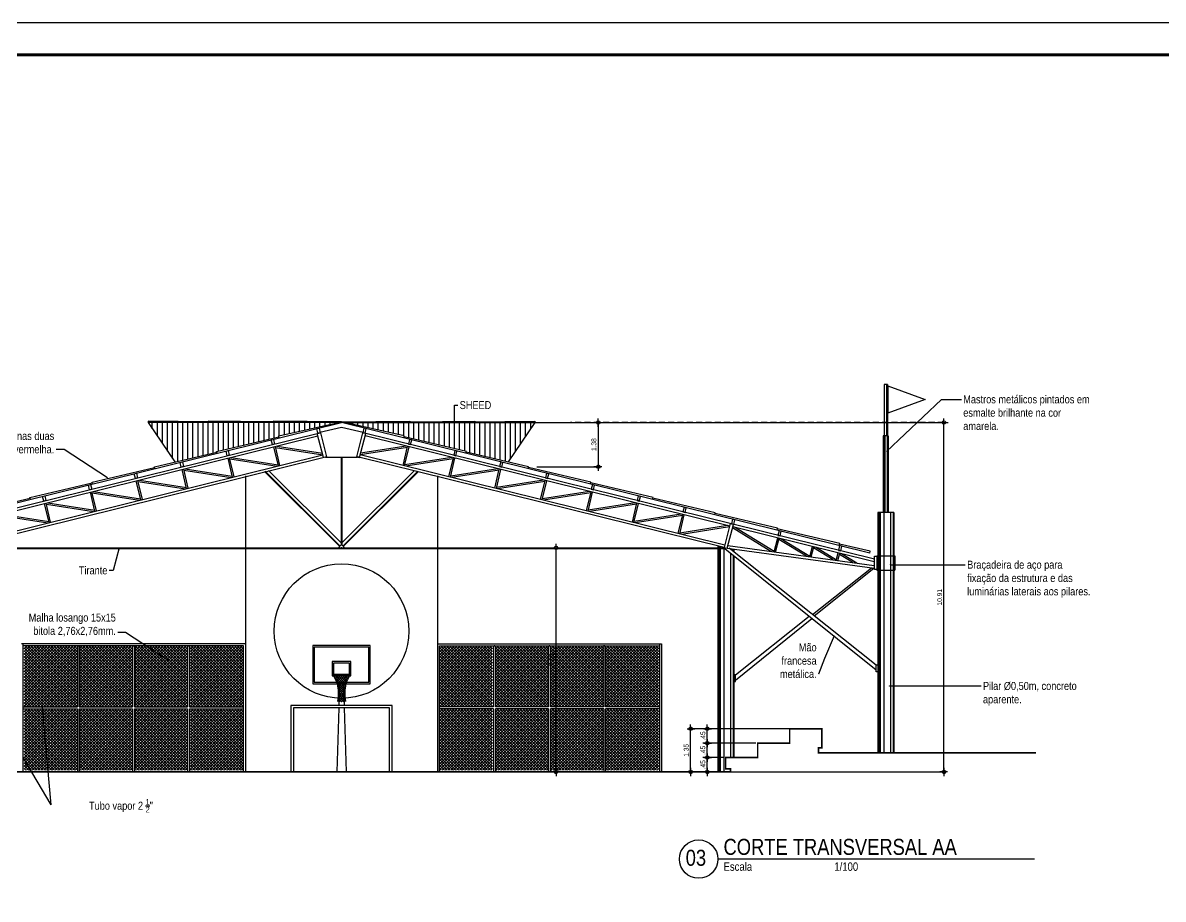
# Model space of a CAD drawing. Extents: x -56 to 214, y 236 to 291.
# Drawn here: x 57.27 to 92.89, y 263.23 to 290.61 of the extents above; entities that cross this region are included whole.
import ezdxf

# ---------------------------------------------------------------- set-up
doc = ezdxf.new("R2010")
doc.units = 0
doc.linetypes.add('DASHED2', pattern=[9.525, 6.35, -3.175])
doc.layers.get('Defpoints').update_dxf_attribs({"linetype": 'CONTINUOUS'})
for name, color, linetype in [('ALAMBRADO', 40, 'CONTINUOUS'), ('CORTE', 7, 'CONTINUOUS'), ('COTAS', 7, 'CONTINUOUS')]:
    doc.layers.add(name, color=color, linetype=linetype)
doc.styles.add('COTAS', font='ARIALN.TTF', dxfattribs={"height": 0.15})
doc.dimstyles.new('ESCALA75', dxfattribs={"dimtxt": 0.15, "dimasz": 0.003, "dimexe": 0.06, "dimexo": 0.06, "dimgap": 0.06, "dimtad": 1, "dimzin": 4, "dimdsep": 46, "dimtxsty": 'COTAS', "dimblk": 'PONTO', "dimcen": 0.06, "dimdle": 0.06, "dimclrd": 256, "dimclre": 8, "dimclrt": 256, "dimadec": 0, "dimazin": 1, "dimtfac": 1, "dimtix": 1, "dimtmove": 0, "dimatfit": 3, "dimldrblk": 'OPEN90', "dimfxl": 1, "dimtolj": 1, "dimtzin": 0, "dimlwd": -1, "dimarcsym": 0})

# ---------------------------------------------------------------- blocks, each defined once
blk = doc.blocks.new('PONTO')
at = {"layer": 'COTAS'}
for p, q in [((-43, 0), (43, 0)), ((0, 36), (0, -45))]:
    blk.add_line(p, q, dxfattribs=at)
blk.add_circle((0, 0), 18.1, dxfattribs=at)
blk = doc.blocks.new('*D85')
at = {"layer": 'COTAS', "color": 8, "lineweight": -2}
for p, q in [((73.903, 274.207), (73.983, 274.207)), ((73.903, 267.207), (73.983, 267.207))]:
    blk.add_line(p, q, dxfattribs=at)
at = {"layer": 'COTAS'}
blk.add_line((73.923, 267.21), (73.923, 274.204), dxfattribs=at)
at = {"layer": 'Defpoints', "color": 0}
for p in [(73.843, 274.207), (73.923, 274.207), (73.843, 267.207)]:
    blk.add_point(p, dxfattribs=at)
at = {"layer": 'COTAS', "xscale": 0.003, "yscale": 0.003, "zscale": 0.003}
for p, rotation in [((73.923, 274.207), 90), ((73.923, 267.207), 270)]:
    blk.add_blockref('PONTO', p, dxfattribs=dict(at, rotation=rotation))
at = {"layer": 'COTAS', "insert": (73.787, 270.707), "char_height": 0.15, "attachment_point": 5, "rotation": 90, "style": 'COTAS'}
blk.add_mtext('\\A1;7.00', dxfattribs=at)
blk = doc.blocks.new('_Open90')
at = {"layer": 'COTAS', "color": 0, "lineweight": -2}
for p, q in [((0, 0), (-1, 0)), ((-0.5, 0.5), (0, 0)), ((0, 0), (-0.5, -0.5))]:
    blk.add_line(p, q, dxfattribs=at)
blk = doc.blocks.new('*D86')
at = {"layer": 'COTAS', "color": 8, "lineweight": -2}
for p, q in [((79.161, 267.657), (78.586, 267.657)), ((79.311, 267.207), (78.586, 267.207))]:
    blk.add_line(p, q, dxfattribs=at)
at = {"layer": 'COTAS'}
blk.add_line((78.646, 267.21), (78.646, 267.654), dxfattribs=at)
at = {"layer": 'Defpoints', "color": 0}
for p in [(78.646, 267.657), (79.221, 267.657), (79.371, 267.207)]:
    blk.add_point(p, dxfattribs=at)
at = {"layer": 'COTAS', "xscale": 0.003, "yscale": 0.003, "zscale": 0.003}
for p, rotation in [((78.646, 267.657), 90), ((78.646, 267.207), 270)]:
    blk.add_blockref('PONTO', p, dxfattribs=dict(at, rotation=rotation))
at = {"layer": 'COTAS', "insert": (78.51, 267.432), "char_height": 0.15, "attachment_point": 5, "rotation": 90, "style": 'COTAS'}
blk.add_mtext('\\A1;.45', dxfattribs=at)
blk = doc.blocks.new('*D87')
at = {"layer": 'COTAS', "color": 8, "lineweight": -2}
for p, q in [((80.161, 268.107), (78.586, 268.107)), ((79.161, 267.657), (78.586, 267.657))]:
    blk.add_line(p, q, dxfattribs=at)
at = {"layer": 'COTAS'}
blk.add_line((78.646, 267.66), (78.646, 268.104), dxfattribs=at)
at = {"layer": 'Defpoints', "color": 0}
for p in [(78.646, 268.107), (80.221, 268.107), (79.221, 267.657)]:
    blk.add_point(p, dxfattribs=at)
at = {"layer": 'COTAS', "xscale": 0.003, "yscale": 0.003, "zscale": 0.003}
for p, rotation in [((78.646, 268.107), 90), ((78.646, 267.657), 270)]:
    blk.add_blockref('PONTO', p, dxfattribs=dict(at, rotation=rotation))
at = {"layer": 'COTAS', "insert": (78.51, 267.882), "char_height": 0.15, "attachment_point": 5, "rotation": 90, "style": 'COTAS'}
blk.add_mtext('\\A1;.45', dxfattribs=at)
blk = doc.blocks.new('*D88')
at = {"layer": 'COTAS', "color": 8, "lineweight": -2}
for p, q in [((81.161, 268.557), (78.586, 268.557)), ((80.161, 268.107), (78.586, 268.107))]:
    blk.add_line(p, q, dxfattribs=at)
at = {"layer": 'COTAS'}
blk.add_line((78.646, 268.11), (78.646, 268.554), dxfattribs=at)
at = {"layer": 'Defpoints', "color": 0}
for p in [(78.646, 268.557), (81.221, 268.557), (80.221, 268.107)]:
    blk.add_point(p, dxfattribs=at)
at = {"layer": 'COTAS', "xscale": 0.003, "yscale": 0.003, "zscale": 0.003}
for p, rotation in [((78.646, 268.557), 90), ((78.646, 268.107), 270)]:
    blk.add_blockref('PONTO', p, dxfattribs=dict(at, rotation=rotation))
at = {"layer": 'COTAS', "insert": (78.51, 268.332), "char_height": 0.15, "attachment_point": 5, "rotation": 90, "style": 'COTAS'}
blk.add_mtext('\\A1;.45', dxfattribs=at)
blk = doc.blocks.new('*D89')
at = {"layer": 'COTAS', "color": 8, "lineweight": -2}
for p, q in [((82.161, 268.557), (78.066, 268.557)), ((79.311, 267.207), (78.066, 267.207))]:
    blk.add_line(p, q, dxfattribs=at)
at = {"layer": 'COTAS'}
blk.add_line((78.126, 267.21), (78.126, 268.554), dxfattribs=at)
at = {"layer": 'Defpoints', "color": 0}
for p in [(78.126, 268.557), (82.221, 268.557), (79.371, 267.207)]:
    blk.add_point(p, dxfattribs=at)
at = {"layer": 'COTAS', "xscale": 0.003, "yscale": 0.003, "zscale": 0.003}
for p, rotation in [((78.126, 268.557), 90), ((78.126, 267.207), 270)]:
    blk.add_blockref('PONTO', p, dxfattribs=dict(at, rotation=rotation))
at = {"layer": 'COTAS', "insert": (77.989, 267.882), "char_height": 0.15, "attachment_point": 5, "rotation": 90, "style": 'COTAS'}
blk.add_mtext('\\A1;1.35', dxfattribs=at)
blk = doc.blocks.new('*D90')
at = {"layer": 'COTAS', "color": 8, "lineweight": -2}
for p, q in [((67.381, 278.12), (86.101, 278.12)), ((66.381, 267.207), (86.101, 267.207))]:
    blk.add_line(p, q, dxfattribs=at)
at = {"layer": 'COTAS'}
blk.add_line((86.041, 267.21), (86.041, 278.117), dxfattribs=at)
at = {"layer": 'Defpoints', "color": 0}
for p in [(67.321, 278.12), (86.041, 278.12), (66.321, 267.207)]:
    blk.add_point(p, dxfattribs=at)
at = {"layer": 'COTAS', "xscale": 0.003, "yscale": 0.003, "zscale": 0.003}
for p, rotation in [((86.041, 278.12), 90), ((86.041, 267.207), 270)]:
    blk.add_blockref('PONTO', p, dxfattribs=dict(at, rotation=rotation))
at = {"layer": 'COTAS', "insert": (85.904, 272.664), "char_height": 0.15, "attachment_point": 5, "rotation": 90, "style": 'COTAS'}
blk.add_mtext('\\A1;10.91', dxfattribs=at)
blk = doc.blocks.new('*D91')
at = {"layer": 'COTAS', "color": 8, "lineweight": -2}
for p, q in [((73.323, 278.12), (75.302, 278.12)), ((73.323, 276.74), (75.302, 276.74))]:
    blk.add_line(p, q, dxfattribs=at)
at = {"layer": 'COTAS'}
blk.add_line((75.242, 278.117), (75.242, 276.743), dxfattribs=at)
at = {"layer": 'Defpoints', "color": 0}
for p in [(73.263, 278.12), (73.263, 276.74), (75.242, 276.74)]:
    blk.add_point(p, dxfattribs=at)
at = {"layer": 'COTAS', "xscale": 0.003, "yscale": 0.003, "zscale": 0.003}
for p, rotation in [((75.242, 278.12), 90), ((75.242, 276.74), 270)]:
    blk.add_blockref('PONTO', p, dxfattribs=dict(at, rotation=rotation))
at = {"layer": 'COTAS', "insert": (75.106, 277.43), "char_height": 0.15, "attachment_point": 5, "rotation": 90, "style": 'COTAS'}
blk.add_mtext('\\A1;1.38', dxfattribs=at)

msp = doc.modelspace()

# ---------------------------------------------------------------- hatches: boundary and pattern name
at = {"layer": 'ALAMBRADO'}
h = msp.add_hatch(dxfattribs=at)
h.set_pattern_fill('NET', color=8, scale=0.02, angle=45, style=0)
h.set_pattern_definition([(45, (-1.72, 0), (-0.04490128, 0.04490128), []), (135, (-1.72, 0), (-0.04490128, -0.04490128), [])])
h.paths.add_polyline_path([(58.9714, 271.1474), (57.3114, 271.1474), (57.3114, 269.2374), (58.9714, 269.2374)])
h = msp.add_hatch(dxfattribs=at)
h.set_pattern_fill('NET', color=8, scale=0.02, angle=45, style=0)
h.paths.add_polyline_path([(60.6914, 271.1474), (59.0314, 271.1474), (59.0314, 269.2374), (60.6914, 269.2374)])
h = msp.add_hatch(dxfattribs=at)
h.set_pattern_fill('NET', color=8, scale=0.02, angle=45, style=0)
h.set_pattern_definition([(45, (1.72, 0), (-0.04490128, 0.04490128), []), (135, (1.72, 0), (-0.04490128, -0.04490128), [])])
h.paths.add_polyline_path([(62.4114, 271.1474), (60.7514, 271.1474), (60.7514, 269.2374), (62.4114, 269.2374)])
h = msp.add_hatch(dxfattribs=at)
h.set_pattern_fill('NET', color=8, scale=0.02, angle=45, style=0)
h.set_pattern_definition([(45, (3.47, -6e-14), (-0.04490128, 0.04490128), []), (135, (3.47, -6e-14), (-0.04490128, -0.04490128), [])])
h.paths.add_polyline_path([(64.1614, 271.1474), (62.5014, 271.1474), (62.5014, 269.2374), (64.1614, 269.2374)])
h = msp.add_hatch(dxfattribs=at)
h.set_pattern_fill('NET', color=8, scale=0.02, angle=45, style=0)
h.set_pattern_definition([(135, (130.97274, -6e-14), (0.04490128, 0.04490128), []), (45, (130.97274, -6e-14), (0.04490128, -0.04490128), [])])
h.paths.add_polyline_path([(70.2814, 271.1474), (71.9414, 271.1474), (71.9414, 269.2374), (70.2814, 269.2374)])
h = msp.add_hatch(dxfattribs=at)
h.set_pattern_fill('NET', color=8, scale=0.02, angle=45, style=0)
h.set_pattern_definition([(135, (132.72274, 0), (0.04490128, 0.04490128), []), (45, (132.72274, 0), (0.04490128, -0.04490128), [])])
h.paths.add_polyline_path([(72.0314, 271.1474), (73.6914, 271.1474), (73.6914, 269.2374), (72.0314, 269.2374)])
h = msp.add_hatch(dxfattribs=at)
h.set_pattern_fill('NET', color=8, scale=0.02, angle=45, style=0)
h.set_pattern_definition([(135, (134.44274, 0), (0.04490128, 0.04490128), []), (45, (134.44274, 0), (0.04490128, -0.04490128), [])])
h.paths.add_polyline_path([(75.4114, 269.2374), (75.4114, 271.1474), (73.7514, 271.1474), (73.7514, 269.2374)])
h = msp.add_hatch(dxfattribs=at)
h.set_pattern_fill('NET', color=8, scale=0.02, angle=45, style=0)
h.set_pattern_definition([(135, (136.16274, 0), (0.04490128, 0.04490128), []), (45, (136.16274, 0), (0.04490128, -0.04490128), [])])
h.paths.add_polyline_path([(75.4714, 271.1474), (77.1314, 271.1474), (77.1314, 269.2374), (75.4714, 269.2374)])
h = msp.add_hatch(dxfattribs=at)
h.set_pattern_fill('NET', color=8, scale=0.02, angle=45, style=0)
h.set_pattern_definition([(45, (-1.72, -1.97), (-0.04490128, 0.04490128), []), (135, (-1.72, -1.97), (-0.04490128, -0.04490128), [])])
h.paths.add_polyline_path([(58.9714, 269.1774), (57.3114, 269.1774), (57.3114, 267.2674), (58.9714, 267.2674)])
h = msp.add_hatch(dxfattribs=at)
h.set_pattern_fill('NET', color=8, scale=0.02, angle=45, style=0)
h.set_pattern_definition([(45, (-7e-15, -1.97), (-0.04490128, 0.04490128), []), (135, (-7e-15, -1.97), (-0.04490128, -0.04490128), [])])
h.paths.add_polyline_path([(60.6914, 269.1774), (59.0314, 269.1774), (59.0314, 267.2674), (60.6914, 267.2674)])
h = msp.add_hatch(dxfattribs=at)
h.set_pattern_fill('NET', color=8, scale=0.02, angle=45, style=0)
h.set_pattern_definition([(45, (1.72, -1.97), (-0.04490128, 0.04490128), []), (135, (1.72, -1.97), (-0.04490128, -0.04490128), [])])
h.paths.add_polyline_path([(62.4114, 269.1774), (60.7514, 269.1774), (60.7514, 267.2674), (62.4114, 267.2674)])
h = msp.add_hatch(dxfattribs=at)
h.set_pattern_fill('NET', color=8, scale=0.02, angle=45, style=0)
h.set_pattern_definition([(45, (3.47, -1.97), (-0.04490128, 0.04490128), []), (135, (3.47, -1.97), (-0.04490128, -0.04490128), [])])
h.paths.add_polyline_path([(64.1614, 269.1774), (62.5014, 269.1774), (62.5014, 267.2674), (64.1614, 267.2674)])
h = msp.add_hatch(dxfattribs=at)
h.set_pattern_fill('NET', color=8, scale=0.02, angle=45, style=0)
h.set_pattern_definition([(135, (130.97274, -1.97), (0.04490128, 0.04490128), []), (45, (130.97274, -1.97), (0.04490128, -0.04490128), [])])
h.paths.add_polyline_path([(70.2814, 269.1774), (71.9414, 269.1774), (71.9414, 267.2674), (70.2814, 267.2674)])
h = msp.add_hatch(dxfattribs=at)
h.set_pattern_fill('NET', color=8, scale=0.02, angle=45, style=0)
h.set_pattern_definition([(135, (132.72274, -1.97), (0.04490128, 0.04490128), []), (45, (132.72274, -1.97), (0.04490128, -0.04490128), [])])
h.paths.add_polyline_path([(72.0314, 269.1774), (73.6914, 269.1774), (73.6914, 267.2674), (72.0314, 267.2674)])
h = msp.add_hatch(dxfattribs=at)
h.set_pattern_fill('NET', color=8, scale=0.02, angle=45, style=0)
h.set_pattern_definition([(135, (134.44274, -1.97), (0.04490128, 0.04490128), []), (45, (134.44274, -1.97), (0.04490128, -0.04490128), [])])
h.paths.add_polyline_path([(73.7514, 269.1774), (75.4114, 269.1774), (75.4114, 267.2674), (73.7514, 267.2674)])
h = msp.add_hatch(dxfattribs=at)
h.set_pattern_fill('NET', color=8, scale=0.02, angle=45, style=0)
h.set_pattern_definition([(135, (136.16274, -1.97), (0.04490128, 0.04490128), []), (45, (136.16274, -1.97), (0.04490128, -0.04490128), [])])
h.paths.add_polyline_path([(75.4714, 269.1774), (77.1314, 269.1774), (77.1314, 267.2674), (75.4714, 267.2674)])
at = {"layer": 'CORTE'}
h = msp.add_hatch(dxfattribs=at)
h.set_pattern_fill('LINE', color=8, scale=0.05, angle=90, style=0)
h.set_pattern_definition([(90, (210.53513, -2.29019), (0.15875, 1e-17), [])])
h.paths.add_polyline_path([(61.1802, 278.1198), (67.1219, 278.1198), (65.2635, 277.7002), (65.2685, 277.6792), (63.3201, 277.22), (63.325, 277.1989), (62.0171, 276.8908)])
h = msp.add_hatch(dxfattribs=at)
h.set_pattern_fill('LINE', color=8, scale=0.05, angle=90, style=0)
h.set_pattern_definition([(90, (-76.09239, -2.29019), (-0.15875, 1e-17), [])])
h.paths.add_polyline_path([(73.2625, 278.1198), (67.3208, 278.1198), (69.1792, 277.7002), (69.1743, 277.6792), (71.1227, 277.22), (71.1177, 277.1989), (72.4256, 276.8908)])

# ---------------------------------------------------------------- linework, layer by layer
at = {"layer": 'ALAMBRADO'}
for p, q in [((57.2814, 271.2074), (57.2214, 271.2074)), ((57.2814, 267.2074), (57.2814, 271.2074)), ((77.1614, 267.2074), (77.1614, 271.2074)), ((77.1614, 271.2074), (77.2214, 271.2074)), ((77.2214, 271.2074), (77.2214, 267.2074)), ((77.2214, 267.2074), (77.1914, 267.2074))]:
    msp.add_line(p, q, dxfattribs=at)
at = {"layer": 'ALAMBRADO', "color": 8}
for p, q in [((64.2214, 271.2074), (57.2814, 271.2074)), ((64.1614, 271.1474), (57.2814, 271.1474)), ((58.9714, 271.1474), (58.9714, 269.2374)), ((59.0314, 271.1474), (59.0314, 269.2374)), ((60.6914, 271.1474), (60.6914, 269.2374)), ((60.7514, 271.1474), (60.7514, 269.2374)), ((62.4114, 271.1474), (62.4114, 269.2374)), ((62.4714, 271.1474), (62.4714, 269.2374)), ((64.1614, 267.2074), (64.1614, 271.1474)), ((70.2214, 271.2074), (77.1614, 271.2074)), ((70.2814, 267.2074), (70.2814, 271.1474)), ((70.2814, 271.1474), (77.1614, 271.1474)), ((71.9714, 271.1474), (71.9714, 269.2374)), ((72.0314, 271.1474), (72.0314, 269.2374)), ((73.6914, 271.1474), (73.6914, 269.2374)), ((73.7514, 271.1474), (73.7514, 269.2374)), ((75.4114, 271.1474), (75.4114, 269.2374)), ((75.4714, 271.1474), (75.4714, 269.2374)), ((57.2814, 269.2374), (58.9714, 269.2374)), ((57.2814, 269.1774), (58.9714, 269.1774)), ((58.9714, 269.1774), (58.9714, 267.2074)), ((59.0314, 269.2374), (60.6914, 269.2374)), ((59.0314, 269.1774), (60.6914, 269.1774)), ((59.0314, 269.1774), (59.0314, 267.2074)), ((60.6914, 269.1774), (60.6914, 267.2074)), ((60.7514, 269.2374), (62.4114, 269.2374)), ((60.7514, 269.1774), (60.7514, 267.2074)), ((60.7514, 269.1774), (62.4114, 269.1774)), ((62.4114, 269.1774), (62.4114, 267.2074)), ((62.4714, 269.2374), (64.1614, 269.2374)), ((62.4714, 269.1774), (62.4714, 267.2074)), ((62.4714, 269.1774), (64.1614, 269.1774)), ((71.9714, 269.2374), (70.2814, 269.2374)), ((71.9714, 269.1774), (70.2814, 269.1774)), ((71.9714, 269.1774), (71.9714, 267.2074)), ((73.6914, 269.2374), (72.0314, 269.2374)), ((73.6914, 269.1774), (72.0314, 269.1774)), ((72.0314, 269.1774), (72.0314, 267.2074)), ((73.6914, 269.1774), (73.6914, 267.2074)), ((75.4114, 269.2374), (73.7514, 269.2374)), ((75.4114, 269.1774), (73.7514, 269.1774)), ((73.7514, 269.1774), (73.7514, 267.2074)), ((75.4114, 269.1774), (75.4114, 267.2074)), ((77.1614, 269.2374), (75.4714, 269.2374)), ((77.1614, 269.1774), (75.4714, 269.1774)), ((75.4714, 269.1774), (75.4714, 267.2074))]:
    msp.add_line(p, q, dxfattribs=at)
for p in [(59.0014, 271.1474), (60.7214, 271.1474), (62.4414, 271.1474), (72.0014, 271.1474), (73.7214, 271.1474), (75.4414, 271.1474)]:
    msp.add_point(p, dxfattribs=at)
at = {"layer": 'CORTE', "color": 3}
for p, q in [((84.1714, 279.3074), (84.1714, 277.7074)), ((84.2714, 279.3074), (84.1714, 279.3074)), ((84.2714, 279.3074), (84.2714, 277.7074)), ((84.3014, 277.7074), (84.1414, 277.7074)), ((84.1414, 277.7074), (84.1414, 275.3074)), ((84.3014, 277.7074), (84.3014, 275.3074))]:
    msp.add_line(p, q, dxfattribs=at)
at = {"layer": 'CORTE', "color": 8}
for p, q in [((84.2443, 279.3074), (84.2443, 277.7074)), ((84.1623, 277.7074), (84.1623, 275.3074)), ((84.1893, 277.7074), (84.1893, 275.3074)), ((84.2705, 277.7074), (84.2705, 275.3074)), ((64.2214, 276.4558), (64.2214, 274.2074)), ((64.2214, 276.4558), (64.2214, 274.2074)), ((64.9451, 276.6262), (67.2114, 274.36)), ((69.4976, 276.6262), (67.2314, 274.36)), ((70.2214, 276.4558), (70.2214, 274.2074)), ((83.9853, 275.3074), (83.9853, 273.9574)), ((84.0035, 275.3074), (84.0035, 267.8074)), ((84.0481, 275.3074), (84.0481, 267.8074)), ((84.1635, 275.3074), (84.1635, 267.8074)), ((84.3741, 275.3074), (84.3741, 267.8074)), ((84.4511, 275.3074), (84.4511, 267.8074)), ((64.2214, 274.1874), (64.2214, 267.2074)), ((70.2214, 274.1874), (70.2214, 267.2074)), ((78.9719, 274.2646), (78.9719, 274.2074)), ((78.9719, 274.1874), (78.9719, 267.2074)), ((78.9858, 274.2612), (78.9858, 274.2074)), ((78.9858, 274.1874), (78.9858, 267.2074)), ((79.0041, 274.2567), (79.0041, 274.2074)), ((79.0041, 274.1874), (79.0041, 267.2074)), ((79.0486, 274.2457), (79.0486, 274.2074)), ((79.0486, 274.1874), (79.0486, 267.2074)), ((79.1641, 274.1874), (79.1641, 267.2074)), ((79.3747, 274.1857), (79.3747, 274.1572)), ((79.3747, 274.0374), (79.3747, 267.6574)), ((79.4517, 274.1752), (79.4517, 274.096)), ((79.4517, 273.9756), (79.4517, 267.6574)), ((79.4719, 274.1725), (79.4719, 274.0799)), ((79.4719, 273.9593), (79.4719, 267.6574)), ((83.9655, 273.9574), (83.9655, 273.5074)), ((84.4891, 273.9574), (84.4891, 273.5074)), ((83.9853, 273.5074), (83.9853, 267.8074)), ((79.5241, 270.2364), (81.8292, 272.0679)), ((79.5241, 270.0778), (81.9167, 271.9976)), ((68.7214, 269.2074), (65.7214, 269.2074)), ((65.7214, 269.2074), (65.7214, 267.2074)), ((68.7214, 267.2074), (68.7214, 269.2074))]:
    msp.add_line(p, q, dxfattribs=at)
at = {"layer": 'CORTE', "color": 7}
for p, q in [((84.2714, 279.1747), (84.2863, 279.1747)), ((84.2714, 279.1018), (84.2863, 279.1018)), ((84.2863, 279.2647), (85.4573, 278.8385)), ((84.2863, 279.2647), (84.2863, 278.4123)), ((84.2714, 278.5677), (84.2863, 278.5677)), ((85.4573, 278.8385), (84.2863, 278.4123)), ((84.2714, 278.4948), (84.2863, 278.4948))]:
    msp.add_line(p, q, dxfattribs=at)
at = {"layer": 'CORTE'}
for p, q in [((50.7207, 274.0425), (67.2213, 278.1197)), ((63.0563, 278.1432), (61.1802, 278.1623)), ((61.1802, 278.1623), (61.1802, 278.1198)), ((67.2214, 278.1198), (61.1802, 278.1198)), ((61.1802, 278.1198), (62.0171, 276.8908)), ((65.0891, 278.1432), (63.0563, 278.1623)), ((63.0563, 278.1623), (63.0563, 278.1198)), ((65.0891, 278.1623), (65.0891, 278.1198)), ((67.2215, 278.1423), (65.0893, 278.1623)), ((65.2637, 277.7002), (67.2215, 278.1423)), ((67.2214, 278.1423), (69.3536, 278.1623)), ((69.1792, 277.7002), (67.2214, 278.1423)), ((67.2214, 278.1197), (67.2217, 278.1423)), ((83.7221, 274.0425), (67.2214, 278.1197)), ((67.3208, 278.1198), (73.2625, 278.1198)), ((69.3536, 278.1623), (69.3536, 278.1198)), ((69.3536, 278.1432), (71.3864, 278.1623)), ((71.3864, 278.1623), (71.3864, 278.1198)), ((71.3864, 278.1432), (73.2625, 278.1623)), ((73.2625, 278.1198), (72.4256, 276.8908)), ((73.2625, 278.1623), (73.2625, 278.1198)), ((50.5672, 273.8507), (66.544, 277.798)), ((55.0962, 274.8866), (66.4863, 277.7013)), ((63.3201, 277.22), (65.2685, 277.6792)), ((65.2778, 277.6395), (65.2635, 277.7002)), ((83.8755, 273.8507), (67.8988, 277.798)), ((79.3466, 274.8866), (67.9564, 277.7013)), ((69.1649, 277.6395), (69.1792, 277.7002)), ((71.1227, 277.22), (69.1743, 277.6792)), ((61.3766, 276.7398), (63.325, 277.1989)), ((63.3344, 277.1593), (63.3201, 277.22)), ((65.2494, 276.7631), (65.1087, 277.3609)), ((65.298, 276.7751), (65.1572, 277.3729)), ((65.1647, 277.3411), (66.6407, 277.1069)), ((65.2066, 277.3851), (66.6269, 277.1597)), ((69.278, 277.3411), (67.8021, 277.1069)), ((69.2361, 277.3851), (67.8159, 277.1597)), ((69.1448, 276.7751), (69.2855, 277.3729)), ((69.1933, 276.7631), (69.334, 277.3609)), ((71.1084, 277.1593), (71.1227, 277.22)), ((73.0662, 276.7398), (71.1177, 277.1989)), ((55.2504, 274.2926), (66.6407, 277.1069)), ((55.2705, 274.2151), (66.7214, 277.0444)), ((63.8172, 276.4093), (63.6765, 277.0069)), ((63.8657, 276.4213), (63.725, 277.0189)), ((63.7325, 276.9872), (65.2084, 276.753)), ((63.7745, 277.0312), (65.2411, 276.7984)), ((67.2114, 277.0274), (67.2114, 274.2868)), ((67.2114, 277.0274), (67.2114, 274.2868)), ((67.2314, 277.0274), (67.2314, 274.2868)), ((67.2314, 277.0274), (67.2314, 274.2868)), ((79.1723, 274.2151), (67.7214, 277.0444)), ((79.1924, 274.2926), (67.8021, 277.1069)), ((70.6682, 277.0312), (69.2016, 276.7984)), ((70.7103, 276.9872), (69.2343, 276.753)), ((70.577, 276.4213), (70.7177, 277.0189)), ((70.6256, 276.4093), (70.7663, 277.0069)), ((59.4331, 276.2596), (61.3815, 276.7187)), ((61.3909, 276.6791), (61.3766, 276.7398)), ((62.3847, 276.0553), (62.244, 276.653)), ((62.4333, 276.0673), (62.2926, 276.665)), ((62.3, 276.6333), (63.776, 276.3991)), ((62.3422, 276.6772), (63.8089, 276.4445)), ((64.8183, 276.5964), (67.1582, 274.2565)), ((64.8412, 276.6018), (67.1723, 274.2706)), ((69.6015, 276.6018), (67.2704, 274.2706)), ((69.6244, 276.5964), (67.2846, 274.2565)), ((72.1005, 276.6772), (70.6339, 276.4445)), ((72.1427, 276.6333), (70.6668, 276.3991)), ((72.0095, 276.0673), (72.1502, 276.665)), ((72.058, 276.0553), (72.1987, 276.653)), ((73.0519, 276.6791), (73.0662, 276.7398)), ((75.0096, 276.2596), (73.0612, 276.7187)), ((57.4896, 275.7794), (59.4381, 276.2385)), ((59.4474, 276.1988), (59.4331, 276.2596)), ((60.9523, 275.7014), (60.8116, 276.299)), ((61.0009, 275.7134), (60.8602, 276.311)), ((60.8676, 276.2794), (62.3435, 276.0452)), ((60.9099, 276.3233), (62.3765, 276.0906)), ((73.5328, 276.3233), (72.0663, 276.0906)), ((73.5751, 276.2794), (72.0992, 276.0452)), ((73.4419, 275.7134), (73.5826, 276.311)), ((73.4904, 275.7014), (73.6311, 276.299)), ((74.9953, 276.1988), (75.0096, 276.2596)), ((76.9531, 275.7794), (75.0047, 276.2385)), ((55.5462, 275.2992), (57.4946, 275.7583)), ((57.504, 275.7186), (57.4896, 275.7794)), ((59.5199, 275.3475), (59.3792, 275.945)), ((59.5684, 275.3595), (59.4277, 275.957)), ((59.4352, 275.9255), (60.9111, 275.6912)), ((59.4776, 275.9693), (60.944, 275.7366)), ((74.9651, 275.9693), (73.4987, 275.7366)), ((75.0076, 275.9255), (73.5316, 275.6912)), ((74.8743, 275.3595), (75.015, 275.957)), ((74.9229, 275.3475), (75.0635, 275.945)), ((76.9388, 275.7186), (76.9531, 275.7794)), ((78.8966, 275.2992), (76.9481, 275.7583)), ((58.0874, 274.9936), (57.9468, 275.5911)), ((58.136, 275.0056), (57.9953, 275.603)), ((58.0027, 275.5715), (59.4787, 275.3373)), ((58.0453, 275.6154), (59.5116, 275.3827)), ((76.3974, 275.6154), (74.9312, 275.3827)), ((76.44, 275.5715), (74.9641, 275.3373)), ((76.3068, 275.0056), (76.4474, 275.603)), ((76.3553, 274.9936), (76.496, 275.5911)), ((56.5703, 275.2176), (58.0462, 274.9834)), ((56.613, 275.2615), (58.0792, 275.0288)), ((77.8297, 275.2615), (76.3636, 275.0288)), ((77.8724, 275.2176), (76.3965, 274.9834)), ((77.7392, 274.6516), (77.8798, 275.2491)), ((77.7877, 274.6396), (77.9284, 275.2371)), ((78.8823, 275.2384), (78.8966, 275.2992)), ((80.84, 274.8189), (78.8916, 275.2781)), ((79.2819, 274.9026), (77.794, 274.6665)), ((79.34, 274.8612), (77.8488, 274.6245)), ((80.6341, 274.0948), (79.435, 274.8293)), ((83.8614, 273.7709), (79.4437, 274.8626)), ((80.7357, 274.0912), (79.4984, 274.8491)), ((80.8257, 274.7582), (80.84, 274.8189)), ((82.7835, 274.3387), (80.8351, 274.7979)), ((80.7331, 274.0813), (80.846, 274.5161)), ((80.783, 274.0745), (80.8945, 274.5041)), ((81.7473, 273.9431), (80.8858, 274.4708)), ((81.8489, 273.9395), (80.9492, 274.4906)), ((82.7692, 274.278), (82.7835, 274.3387)), ((83.7364, 274.1033), (82.7785, 274.3176)), ((55.2551, 274.1874), (79.1877, 274.1874)), ((55.28, 274.2074), (79.1641, 274.2074)), ((67.2314, 274.2074), (67.2114, 274.2074)), ((67.2114, 274.2074), (67.2314, 274.2074)), ((83.9192, 270.3909), (79.1447, 274.222)), ((79.2716, 274.1998), (83.8755, 273.5723)), ((79.2918, 274.2777), (83.8614, 273.655)), ((83.9192, 270.5464), (79.3314, 274.1916)), ((81.8463, 273.9296), (81.929, 274.2485)), ((81.8962, 273.9228), (81.9776, 274.2365)), ((82.5783, 273.8298), (81.9689, 274.2031)), ((82.6799, 273.8263), (82.0323, 274.2229)), ((82.6773, 273.8164), (82.7376, 274.0486)), ((82.7272, 273.8096), (82.7861, 274.0366)), ((83.1987, 273.7453), (82.7775, 274.0033)), ((83.3218, 273.7285), (82.8409, 274.0231)), ((83.7221, 274.0425), (83.7364, 274.1033)), ((81.9368, 272.1215), (83.7793, 273.5854)), ((81.9842, 272.0838), (83.8445, 273.5765)), ((83.8614, 273.7709), (83.8614, 273.655)), ((88.8684, 264.4845), (78.9789, 264.4845))]:
    msp.add_line(p, q, dxfattribs=at)
at = {"layer": 'CORTE', "color": 2}
for p, q in [((83.9714, 275.3074), (83.9714, 273.9574)), ((84.4714, 275.3074), (83.9714, 275.3074)), ((84.4714, 275.3074), (84.4714, 273.9574)), ((83.9414, 273.9574), (83.9414, 273.5074)), ((83.9414, 273.9574), (84.5014, 273.9574)), ((84.5014, 273.9574), (84.5014, 273.5074)), ((83.9414, 273.5074), (84.5014, 273.5074)), ((83.9714, 273.5074), (83.9714, 267.8074)), ((84.4714, 273.5074), (84.4714, 267.8074))]:
    msp.add_line(p, q, dxfattribs=at)
at = {"layer": 'CORTE', "color": 8, "linetype": 'Continuous'}
for p, q in [((68.1214, 271.1574), (66.3214, 271.1574)), ((66.3214, 271.1574), (66.3214, 269.9574)), ((68.0714, 271.1074), (66.3714, 271.1074)), ((66.3714, 271.1074), (66.3714, 270.0074)), ((68.0714, 270.0074), (68.0714, 271.1074)), ((68.1214, 269.9574), (68.1214, 271.1574)), ((66.9264, 270.6574), (66.9264, 270.2074)), ((67.5164, 270.6574), (66.9264, 270.6574)), ((66.9764, 270.6074), (66.9764, 270.2574)), ((67.4664, 270.6074), (66.9764, 270.6074)), ((66.9764, 270.2574), (66.9764, 270.6074)), ((67.4664, 270.2574), (67.4664, 270.6074)), ((67.5164, 270.2074), (67.5164, 270.6574)), ((66.9264, 270.2074), (67.5164, 270.2074)), ((66.9764, 270.2574), (66.9764, 270.2074)), ((66.9764, 270.2574), (67.4664, 270.2574)), ((66.9764, 270.2324), (67.4664, 270.2324)), ((66.9764, 270.2074), (67.3365, 269.8473)), ((66.9764, 270.2074), (67.3365, 269.8473)), ((67.0421, 270.2074), (66.9982, 270.1635)), ((67.1128, 270.2074), (67.0212, 270.1158)), ((67.0408, 270.0723), (67.3295, 269.7836)), ((67.1835, 270.2074), (67.0431, 270.067)), ((67.0471, 270.2074), (67.3472, 269.9073)), ((67.2542, 270.2074), (67.0634, 270.0166)), ((67.3249, 270.2074), (67.0811, 269.9636)), ((67.3957, 270.2074), (67.0955, 269.9073)), ((67.4664, 270.2074), (67.1062, 269.8473)), ((67.4664, 270.2074), (67.1062, 269.8473)), ((67.4019, 270.0723), (67.1132, 269.7836)), ((67.1178, 270.2074), (67.3616, 269.9636)), ((67.1885, 270.2074), (67.3794, 270.0166)), ((67.2592, 270.2074), (67.3996, 270.067)), ((67.3299, 270.2074), (67.4216, 270.1158)), ((67.4006, 270.2074), (67.4446, 270.1635)), ((67.4664, 270.2574), (67.4664, 270.2074)), ((66.3214, 269.9574), (67.3598, 269.9574)), ((66.3714, 270.0074), (67.376, 270.0074)), ((67.0821, 269.9603), (67.3262, 269.7162)), ((67.1029, 269.8688), (67.3262, 269.6455)), ((67.3261, 269.7137), (67.1085, 269.496)), ((67.1128, 269.7881), (67.3291, 269.5719)), ((67.3299, 269.7881), (67.1136, 269.5719)), ((67.3606, 269.9603), (67.1165, 269.7162)), ((67.3399, 269.8688), (67.1165, 269.6455)), ((67.1166, 269.7137), (67.3342, 269.496)), ((67.1614, 269.9574), (67.1394, 269.2874)), ((67.2814, 269.9574), (67.3033, 269.2874)), ((67.3598, 269.9574), (68.1214, 269.9574)), ((67.376, 270.0074), (68.0714, 270.0074)), ((67.3263, 269.6431), (67.102, 269.4188)), ((67.1042, 269.4433), (67.14, 269.4074)), ((67.1095, 269.5087), (67.2107, 269.4074)), ((67.1138, 269.575), (67.2814, 269.4074)), ((67.1165, 269.6431), (67.3407, 269.4188)), ((67.14, 269.4074), (67.1613, 269.4074)), ((67.3289, 269.575), (67.1613, 269.4074)), ((67.2107, 269.4074), (67.2321, 269.4074)), ((67.3333, 269.5087), (67.2321, 269.4074)), ((67.2814, 269.4074), (67.3028, 269.4074)), ((67.3386, 269.4433), (67.3028, 269.4074)), ((67.1368, 269.2074), (67.0714, 267.2074)), ((67.3059, 269.2074), (67.3714, 267.2074)), ((66.3214, 267.2074), (68.1214, 267.2074))]:
    msp.add_line(p, q, dxfattribs=at)
at = {"layer": 'CORTE'}
for points in [[(39.4504, 235.8593), (121.0504, 235.8593), (121.0504, 290.6058), (39.4504, 290.6058)], [(83.9714, 270.3338), (83.9192, 270.3338), (83.9192, 270.5475), (83.9714, 270.5475)]]:
    msp.add_lwpolyline(points, close=True, dxfattribs=at)
at = {"layer": 'CORTE', "const_width": 0.1}
msp.add_lwpolyline([(40.4504, 236.8593), (120.0504, 236.8593), (120.0504, 289.6058), (40.4504, 289.6058)], close=True, dxfattribs=at)
at = {"layer": 'CORTE', "color": 2}
for points in [[(66.544, 277.798), (66.4854, 277.7842), (66.451, 277.9302), (66.5191, 277.9462), (66.5534, 277.8006)], [(67.8988, 277.798), (67.9574, 277.7842), (67.9917, 277.9302), (67.9236, 277.9462), (67.8893, 277.8006)]]:
    msp.add_lwpolyline(points, dxfattribs=at)
at = {"layer": 'CORTE', "color": 3}
for points in [[(66.5489, 277.8197), (67.2214, 277.978), (67.8938, 277.8197)], [(66.544, 277.798), (66.5439, 277.7983)], [(67.8989, 277.7983), (67.8988, 277.798)], [(67.7214, 277.0445), (67.7168, 277.025), (67.2214, 277.0274), (66.726, 277.025), (66.7214, 277.0445)]]:
    msp.add_lwpolyline(points, dxfattribs=at)
at = {"layer": 'CORTE', "color": 2}
for points in [[(65.0291, 277.5786), (65.0973, 277.5946), (65.1316, 277.4486), (65.0635, 277.4326)], [(66.4661, 277.7791), (66.5632, 277.8031), (66.7578, 277.0536), (66.6606, 277.0294)], [(67.9766, 277.7791), (67.8795, 277.8031), (67.685, 277.0536), (67.7821, 277.0294)], [(69.4136, 277.5786), (69.3455, 277.5946), (69.3111, 277.4486), (69.3792, 277.4326)], [(63.6138, 277.2289), (63.6819, 277.245), (63.7163, 277.099), (63.6482, 277.0829)], [(70.8289, 277.2289), (70.7608, 277.245), (70.7264, 277.099), (70.7946, 277.0829)], [(62.1814, 276.8749), (62.2495, 276.891), (62.2839, 276.745), (62.2157, 276.7289)], [(72.2614, 276.8749), (72.1932, 276.891), (72.1589, 276.745), (72.227, 276.7289)], [(60.749, 276.521), (60.8171, 276.537), (60.8515, 276.391), (60.7833, 276.375)], [(73.6938, 276.521), (73.6257, 276.537), (73.5913, 276.391), (73.6594, 276.375)], [(59.3165, 276.167), (59.3847, 276.183), (59.419, 276.037), (59.3509, 276.021)], [(75.1262, 276.167), (75.0581, 276.183), (75.0237, 276.037), (75.0918, 276.021)], [(57.8841, 275.813), (57.9522, 275.8291), (57.9866, 275.6831), (57.9185, 275.667)], [(76.5586, 275.813), (76.4905, 275.8291), (76.4561, 275.6831), (76.5243, 275.667)], [(77.9911, 275.459), (77.9229, 275.4751), (77.8885, 275.3291), (77.9567, 275.313)], [(79.5063, 275.0846), (79.4382, 275.1006), (79.4038, 274.9546), (79.472, 274.9386)], [(79.4639, 274.9406), (79.3668, 274.9646), (79.1723, 274.2151), (79.2716, 274.1998)], [(80.9572, 274.7261), (80.889, 274.7421), (80.8547, 274.5961), (80.9228, 274.5801)], [(82.8488, 274.2586), (82.7807, 274.2747), (82.7463, 274.1287), (82.8144, 274.1126)], [(83.9414, 273.531), (83.8755, 273.531), (83.8755, 273.9483), (83.9414, 273.9483)]]:
    msp.add_lwpolyline(points, close=True, dxfattribs=at)
at = {"layer": 'CORTE', "color": 8}
for points in [[(79.4719, 270.0283), (79.5241, 270.0283), (79.5241, 270.242), (79.4719, 270.242)], [(65.6414, 267.2074), (68.8014, 267.2074), (68.8014, 269.2874), (65.6414, 269.2874)]]:
    msp.add_lwpolyline(points, close=True, dxfattribs=at)
at = {"layer": 'CORTE', "const_width": 0.05}
msp.add_lwpolyline([(46.5816, 267.2074), (53.9714, 267.2074), (53.9714, 267.3074), (53.8214, 267.3074), (53.8214, 267.6574), (55.2214, 267.6574), (55.2214, 267.3074), (55.0714, 267.3074), (55.0714, 267.2074), (79.3714, 267.2074), (79.3714, 267.3074), (79.2214, 267.3074), (79.2214, 267.6574), (80.2214, 267.6574), (80.2214, 268.1074), (81.2214, 268.1074), (81.2214, 268.5574), (82.2214, 268.5574), (82.2214, 267.9574), (82.1214, 267.9574), (82.1214, 267.8074), (88.911, 267.8074)], dxfattribs=at)
at = {"layer": 'CORTE', "color": 8}
msp.add_circle((67.2214, 271.6074), 2.1, dxfattribs=at)
at = {"layer": 'CORTE'}
msp.add_circle((78.3789, 264.4845), 0.6, dxfattribs=at)
msp.add_arc((67.2214, 274.2074), 0.08, 0, 180, dxfattribs=at)
msp.add_arc((67.2214, 274.2074), 0.08, 0, 180, dxfattribs=at)
at = {"layer": 'CORTE', "color": 8, "linetype": 'Continuous'}
for points in [[(66.9764, 270.2074), (67.0166, 270.1269), (67.1405, 269.8785), (67.1178, 269.5976), (67.101, 269.4074)], [(67.4664, 270.2074), (67.4262, 270.1269), (67.3023, 269.8785), (67.3249, 269.5976), (67.3417, 269.4074)]]:
    msp.add_open_spline(points, degree=3, knots=[0, 0, 0, 0, 0.2667953, 0.82223892, 0.82223892, 0.82223892, 0.82223892], dxfattribs=at)
at = {"layer": 'COTAS', "linetype": 'DASHED2', "ltscale": 0.03}
msp.add_line((86.0407, 278.1198), (74.3787, 278.1198), dxfattribs=at)
at = {"layer": 'COTAS'}
for q in [(57.8812, 269.2066), (57.2814, 267.6603)]:
    msp.add_line((58.1532, 266.1797), q, dxfattribs=at)

# ---------------------------------------------------------------- texts
at = {"layer": 'COTAS', "style": 'COTAS'}
for s, height, p in [('CORTE TRANSVERSAL AA', 0.5, (79.1544, 264.6171)), ('03', 0.5, (77.973, 264.2764)), ('Escala                               1/100', 0.26, (79.1544, 264.1202))]:
    msp.add_text(s, height=height, dxfattribs=at).set_placement(p)
at = {"layer": 'COTAS', "char_height": 0.25, "style": 'COTAS'}
for s, insert, width, attachment_point in [('\\A1;Mastros metálicos pintados em esmalte brilhante na cor amarela.', (86.6429, 278.97), 4.092603, 1), ('\\A1;SHEED', (70.9139, 278.7914), 2.311022, 1), ('\\A1;Telhas metálicas pintadas nas duas faces. cor vermelha.', (58.2479, 277.1563), 4.892363, 9), ('\\A1;Tirante', (59.909, 273.3755), 1.478001, 9), ('\\A1;Braçadeira de aço para fixação da estrutura e das luminárias laterais aos pilares.', (86.766, 273.806), 3.938803, 1), ('Malha losango 15x15\\Pbitola 2,76x2,76mm.', (60.1728, 271.4412), 4.892363, 9), ('\\A1;Mão francesa metálica.', (82.0627, 270.1367), 1.324201, 9), ('\\A1;Pilar %%C0,50m, concreto aparente.', (87.2581, 270.0178), 3.446643, 1), ('\\A1;Tubo vapor 2 {\\H0.7x;\\S1/2;}"', (61.3317, 265.9417), 4.892363, 9)]:
    msp.add_mtext(s, dxfattribs=dict(at, insert=insert, width=width, attachment_point=attachment_point))

# ---------------------------------------------------------------- dimensions: what is measured, and where the dimension line sits
at = {"layer": 'COTAS'}
for base, p1, p2, picture, middle in [((86.0407, 278.1198), (66.3214, 267.2074), (67.3208, 278.1198), '*D90', (85.9041, 272.6636)), ((75.2423, 276.7398), (73.2625, 278.1198), (73.2625, 276.7398), '*D91', (75.1058, 277.4298)), ((73.9233, 274.2074), (73.8431, 267.2074), (73.8431, 274.2074), '*D85', (73.7867, 270.7074)), ((78.1258, 268.5574), (79.3714, 267.2074), (82.2214, 268.5574), '*D89', (77.9892, 267.8824)), ((78.6462, 267.6574), (79.3714, 267.2074), (79.2214, 267.6574), '*D86', (78.5099, 267.4324))]:
    dim = msp.add_linear_dim(base=base, p1=p1, p2=p2, angle=90, dimstyle='ESCALA75', dxfattribs=at)
    dim.commit()
    dim.dimension.update_dxf_attribs({"geometry": picture, "text_midpoint": middle})
for base, p1, p2, picture, middle in [((78.6462, 268.5574), (80.2214, 268.1074), (81.2214, 268.5574), '*D88', (78.5099, 268.3324)), ((78.6462, 268.1074), (79.2214, 267.6574), (80.2214, 268.1074), '*D87', (78.5099, 267.8824))]:
    dim = msp.add_linear_dim(base=base, p1=p1, p2=p2, angle=90, dimstyle='ESCALA75', override={"dimtmove": 1}, dxfattribs=at)
    dim.commit()
    dim.dimension.update_dxf_attribs({"geometry": picture, "text_midpoint": middle})

# ---------------------------------------------------------------- leaders
at = {"layer": 'COTAS', "annotation_type": 0, "has_hookline": 1}
for points, hookline_direction, text_width in [([(70.7514, 278.1198), (70.7514, 278.6664), (70.8539, 278.6664)], 0, 0.9577), ([(84.2452, 277.2159), (85.9677, 278.845), (86.5829, 278.845)], 0, 3.9083), ([(59.9075, 276.3899), (58.554, 277.2813), (58.3079, 277.2813)], 1, 4.5355), ([(60.2766, 274.2075), (60.092, 273.5005), (59.969, 273.5005)], 1, 0.8718), ([(84.3682, 273.681), (86.3369, 273.681), (86.706, 273.681)], 0, 3.81), ([(61.8323, 270.6748), (60.4789, 271.5662), (60.2328, 271.5662)], 1, 2.6896), ([(82.6149, 271.4605), (82.3073, 270.7535), (82.1257, 270.2617), (82.1227, 270.2617)], 1, 1.1028), ([(84.3374, 269.8928), (86.7367, 269.8928), (87.1981, 269.8928)], 0, 2.8961)]:
    msp.add_leader(points, dimstyle='ESCALA75', override={"dimgap": 0.06, "dimtad": 0}, dxfattribs=dict(at, hookline_direction=hookline_direction, text_width=text_width))

doc.saveas('drawing.dxf')
